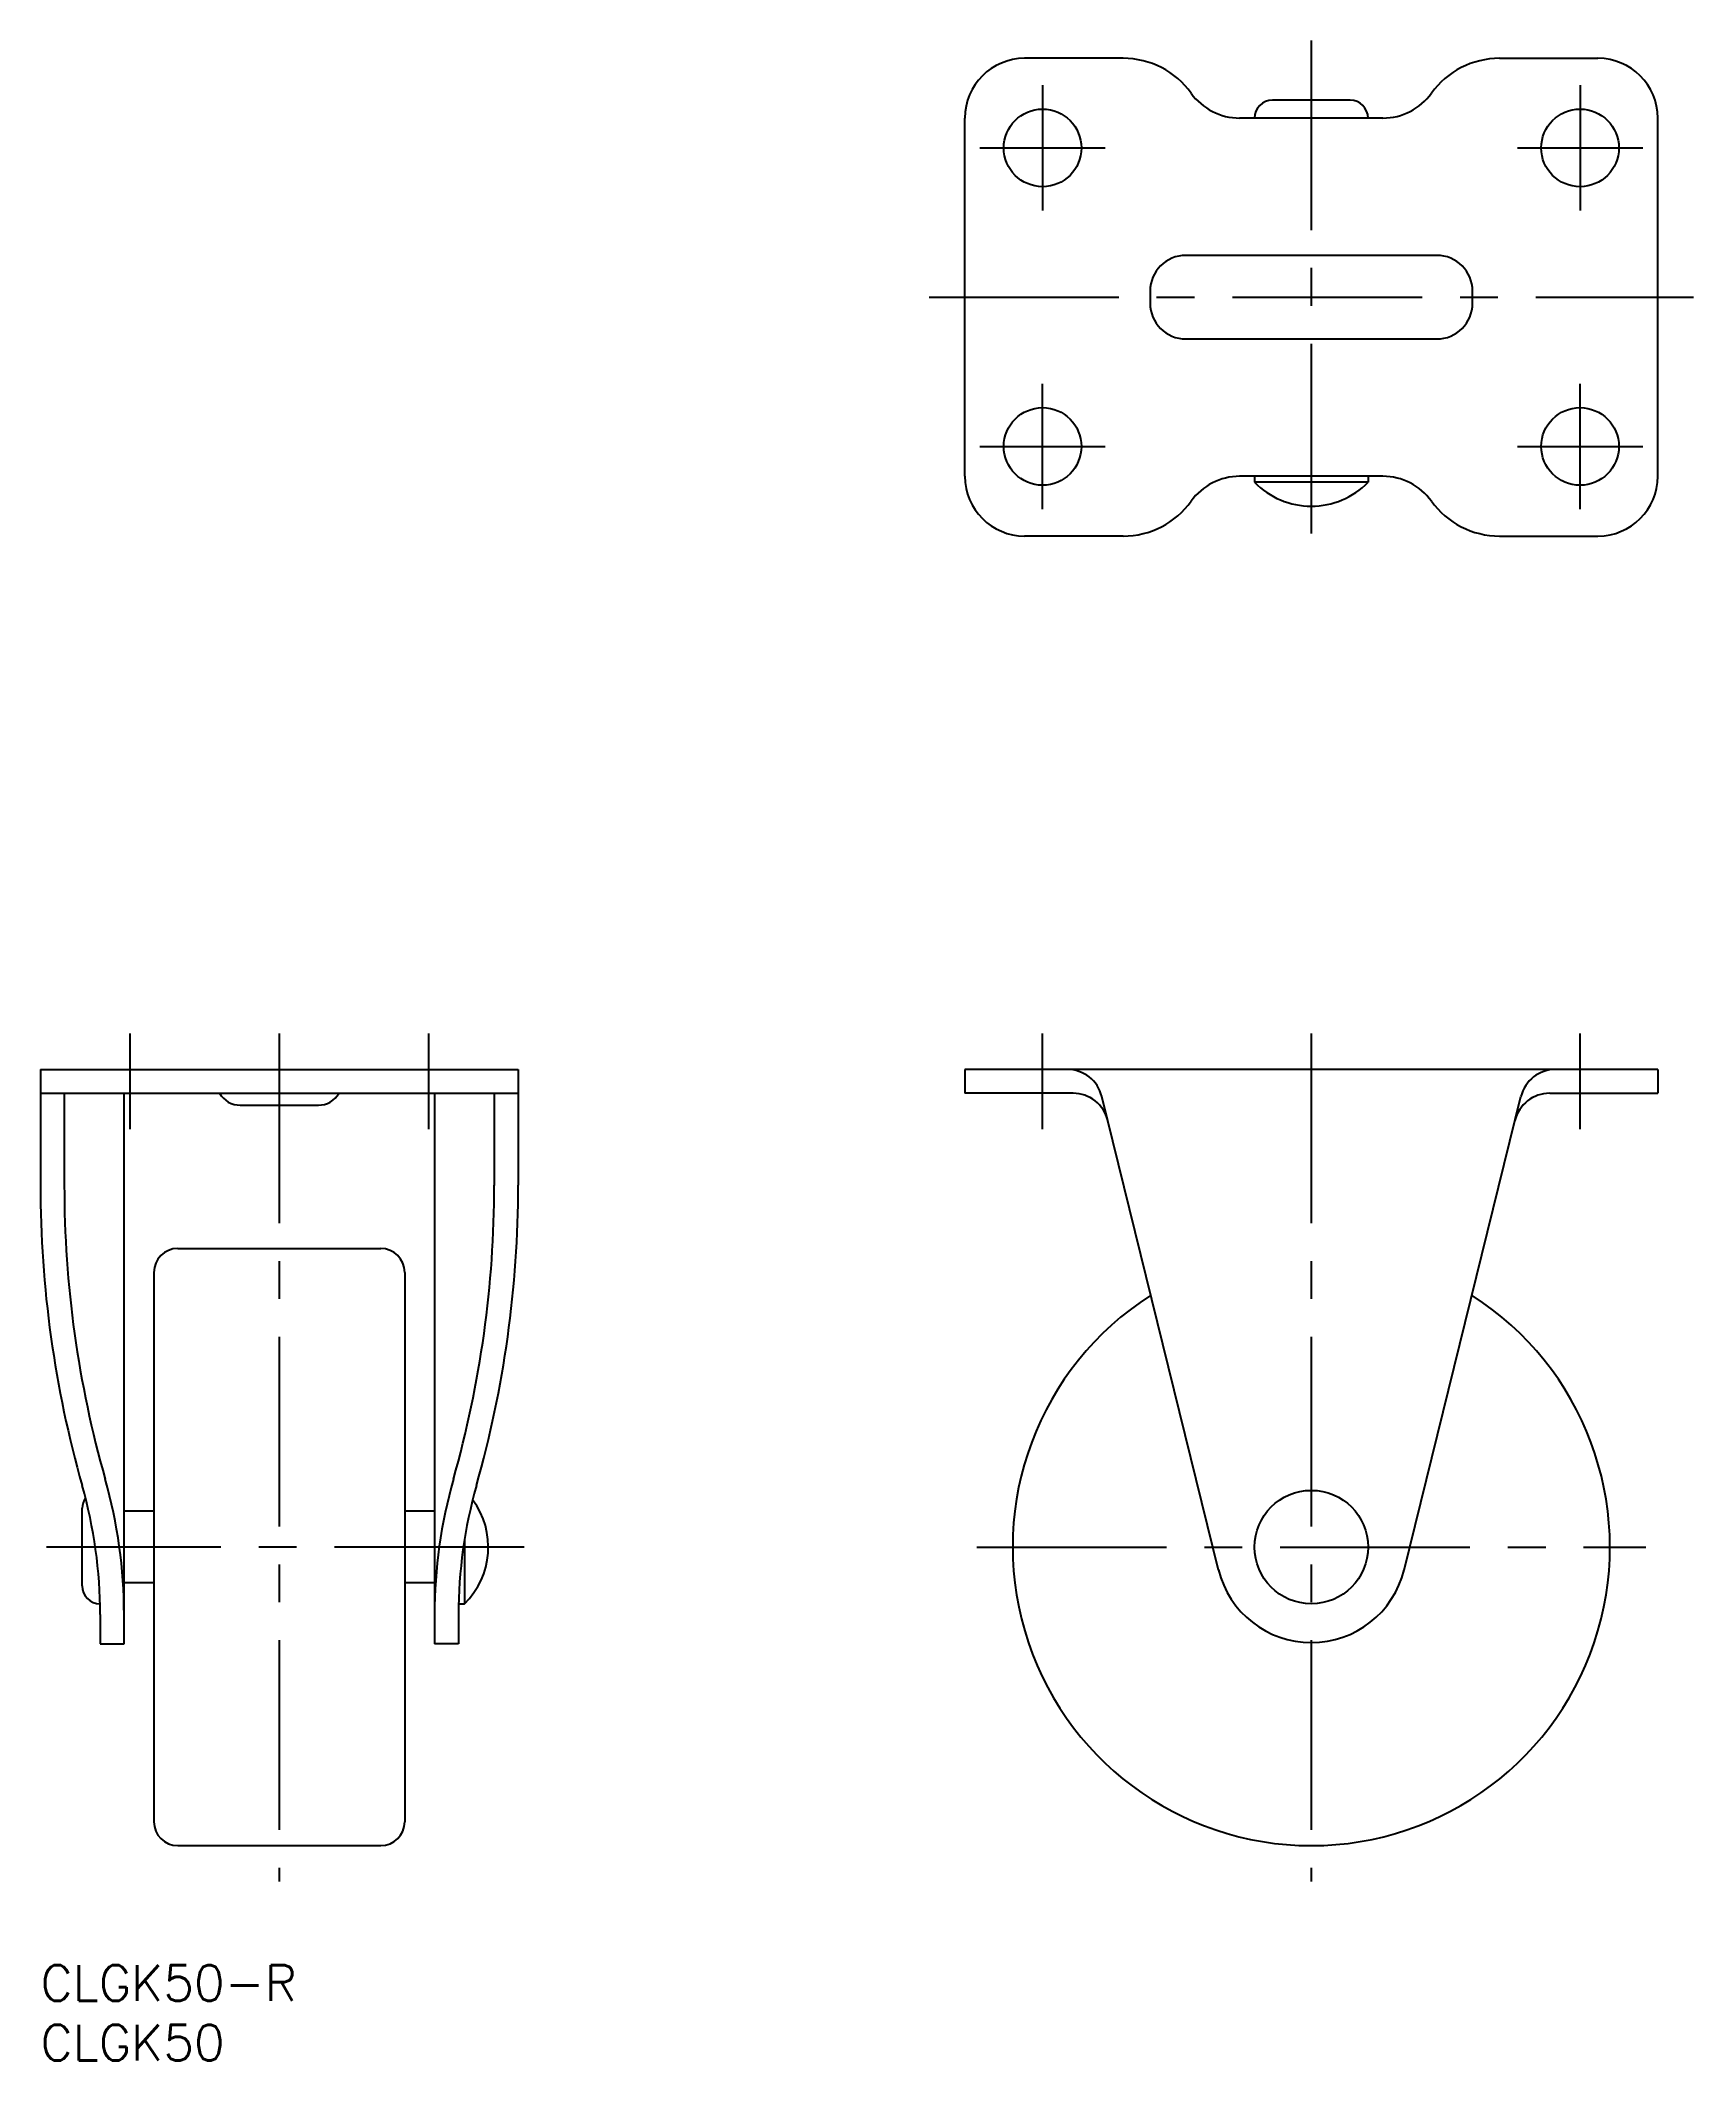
# Model space of a CAD drawing. Extents: x 0 to 138, y -8 to 161.
import ezdxf

# ---------------------------------------------------------------- set-up
doc = ezdxf.new("R2010")
doc.units = 0
doc.header["$LTSCALE"] = 0.5
doc.linetypes.add('CENTER', pattern=[50.8, 31.75, -6.35, 6.35, -6.35])
for name, color, linetype in [('MSM_CENTER', 1, 'CENTER'), ('MSM_CONTINUOUS', 7, 'CONTINUOUS'), ('MSM_PART_NUMBER', 7, 'CONTINUOUS')]:
    doc.layers.add(name, color=color, linetype=linetype)
doc.styles.get("Standard").update_dxf_attribs({"font": 'txt.shx', "height": 4, "bigfont": 'bigfont.shx'})

# ---------------------------------------------------------------- blocks, each defined once
blk = doc.blocks.new('*U18')
at = {"layer": 'MSM_PART_NUMBER'}
blk.add_text('CLGK50-R', height=3, dxfattribs=at).set_placement((0, -3))
blk = doc.blocks.new('*U19')
at = {"layer": 'MSM_PART_NUMBER'}
blk.add_text('CLGK50', height=3, dxfattribs=at).set_placement((0, -8))

msp = doc.modelspace()

# ---------------------------------------------------------------- linework, layer by layer
at = {"layer": 'MSM_CENTER'}
for p, q in [((106.4, 161.16), (106.4, 117.16)), ((83.9, 157.41), (83.9, 146.91)), ((128.9, 157.41), (128.9, 146.91)), ((78.65, 152.16), (89.15, 152.16)), ((123.65, 152.16), (134.15, 152.16)), ((74.4, 139.66), (138.4, 139.66)), ((83.9, 121.91), (83.9, 132.41)), ((128.9, 121.91), (128.9, 132.41)), ((78.65, 127.16), (89.15, 127.16)), ((123.65, 127.16), (134.15, 127.16)), ((7.5, 78), (7.5, 70)), ((20, 78), (20, 7)), ((32.5, 78), (32.5, 70)), ((83.9, 70), (83.9, 78)), ((106.4, 78), (106.4, 7)), ((128.9, 70), (128.9, 78)), ((40.5, 35), (0.5, 35)), ((78.4, 35), (134.4, 35))]:
    msp.add_line(p, q, dxfattribs=at)
at = {"layer": 'MSM_CONTINUOUS'}
for p, q in [((90.66, 159.66), (82.4, 159.66)), ((122.15, 159.66), (130.4, 159.66)), ((109.65, 156.16), (103.15, 156.16)), ((77.4, 124.66), (77.4, 154.66)), ((112.4, 154.66), (100.4, 154.66)), ((135.4, 124.66), (135.4, 154.66)), ((116.9, 143.16), (95.9, 143.16)), ((92.9, 140.16), (92.9, 139.16)), ((119.9, 139.16), (119.9, 140.16)), ((95.9, 136.16), (116.9, 136.16)), ((112.4, 124.66), (100.4, 124.66)), ((101.65, 124.66), (101.65, 124.16)), ((111.15, 124.16), (101.65, 124.16)), ((111.15, 124.66), (111.15, 124.16)), ((90.66, 119.66), (82.4, 119.66)), ((122.15, 119.66), (130.4, 119.66)), ((0, 75), (40, 75)), ((0, 75), (0, 65.29)), ((40, 75), (40, 65.3)), ((135.4, 75), (77.4, 75)), ((77.4, 75), (77.4, 73)), ((135.4, 75), (135.4, 73)), ((0, 73), (40, 73)), ((2, 73), (2, 65.29)), ((7, 26.9), (7, 73)), ((33, 73), (33, 26.9)), ((38, 73), (38, 65.29)), ((86.45, 73), (77.4, 73)), ((126.36, 73), (135.4, 73)), ((16.73, 72), (23.27, 72)), ((98.64, 33.08), (88.87, 72.72)), ((114.17, 33.08), (123.94, 72.72)), ((11.5, 60), (28.5, 60)), ((9.5, 58), (9.5, 12)), ((30.5, 58), (30.5, 12)), ((3.5, 31.75), (3.5, 38.25)), ((9.5, 38), (7, 38)), ((33, 38), (30.5, 38)), ((35.5, 35.61), (35.5, 30.25)), ((9.5, 32), (7, 32)), ((33, 32), (30.5, 32)), ((5, 29.34), (5, 26.9)), ((35, 29.34), (35, 26.9)), ((35.01, 30.25), (35.5, 30.25)), ((5, 26.9), (7, 26.9)), ((35, 26.9), (33, 26.9)), ((11.5, 10), (28.5, 10))]:
    msp.add_line(p, q, dxfattribs=at)
for centre, radius in [((83.9, 152.16), 3.25), ((128.9, 152.16), 3.25), ((83.9, 127.16), 3.25), ((128.9, 127.16), 3.25), ((106.4, 35), 4.75)]:
    msp.add_circle(centre, radius, dxfattribs=at)
for centre, radius, start, end in [((82.4, 154.66), 5, 90, 180), ((90.66, 152.66), 7, 35.6853, 90), ((122.15, 152.66), 7, 90, 144.3147), ((130.4, 154.66), 5, 0, 90), ((100.4, 159.66), 5, 215.6853, 270), ((103.15, 154.66), 1.5, 90, 180), ((109.65, 154.66), 1.5, 360, 90), ((112.4, 159.66), 5, 270, 324.3147), ((95.9, 140.16), 3, 90, 180), ((116.9, 140.16), 3, 0, 90), ((95.9, 139.16), 3, 180, 270), ((116.9, 139.16), 3, 270, 0), ((82.4, 124.66), 5, 180, 270), ((100.4, 119.66), 5, 90, 144.3147), ((106.4, 128.8), 6.64, 224.3327, 315.6673), ((112.4, 119.66), 5, 35.6853, 90), ((130.4, 124.66), 5, 270, 0), ((90.66, 126.66), 7, 270, 324.3147), ((122.15, 126.66), 7, 215.6853, 270), ((85.95, 72), 3, 13.85, 90), ((126.86, 72), 3, 90, 166.15), ((16.73, 74), 2, 210, 270), ((23.27, 74), 2, 270, 330), ((86.45, 70), 3, 13.85, 90), ((126.36, 70), 3, 90, 166.15), ((92.2, 65.3), 92.2, 180, 195.8324), ((92.2, 65.3), 90.2, 180, 195.8324), ((-52.2, 65.3), 90.2, 344.1676, 0), ((-52.2, 65.3), 92.2, 344.1676, 0), ((11.5, 58), 2, 90, 180), ((28.5, 58), 2, 0, 90), ((106.4, 35), 25, 122.5949, 57.4051), ((-34.6, 29.34), 41.6, 0, 15.8324), ((74.6, 29.34), 41.6, 164.1676, 180), ((-34.6, 29.34), 39.6, 0, 15.8324), ((5, 38.25), 1.5, 144.7596, 180), ((74.6, 29.34), 39.6, 164.1676, 180), ((30.86, 35), 6.64, 314.3327, 36.6533), ((106.4, 35), 8, 193.85, 346.15), ((5, 31.75), 1.5, 180, 269.602), ((11.5, 12), 2, 180, 270), ((28.5, 12), 2, 270, 0)]:
    msp.add_arc(centre, radius, start, end, dxfattribs=at)

# ---------------------------------------------------------------- block references
for name in ['*U18', '*U19']:
    msp.add_blockref(name, (0, 0), dxfattribs=at)

doc.saveas('drawing.dxf')
